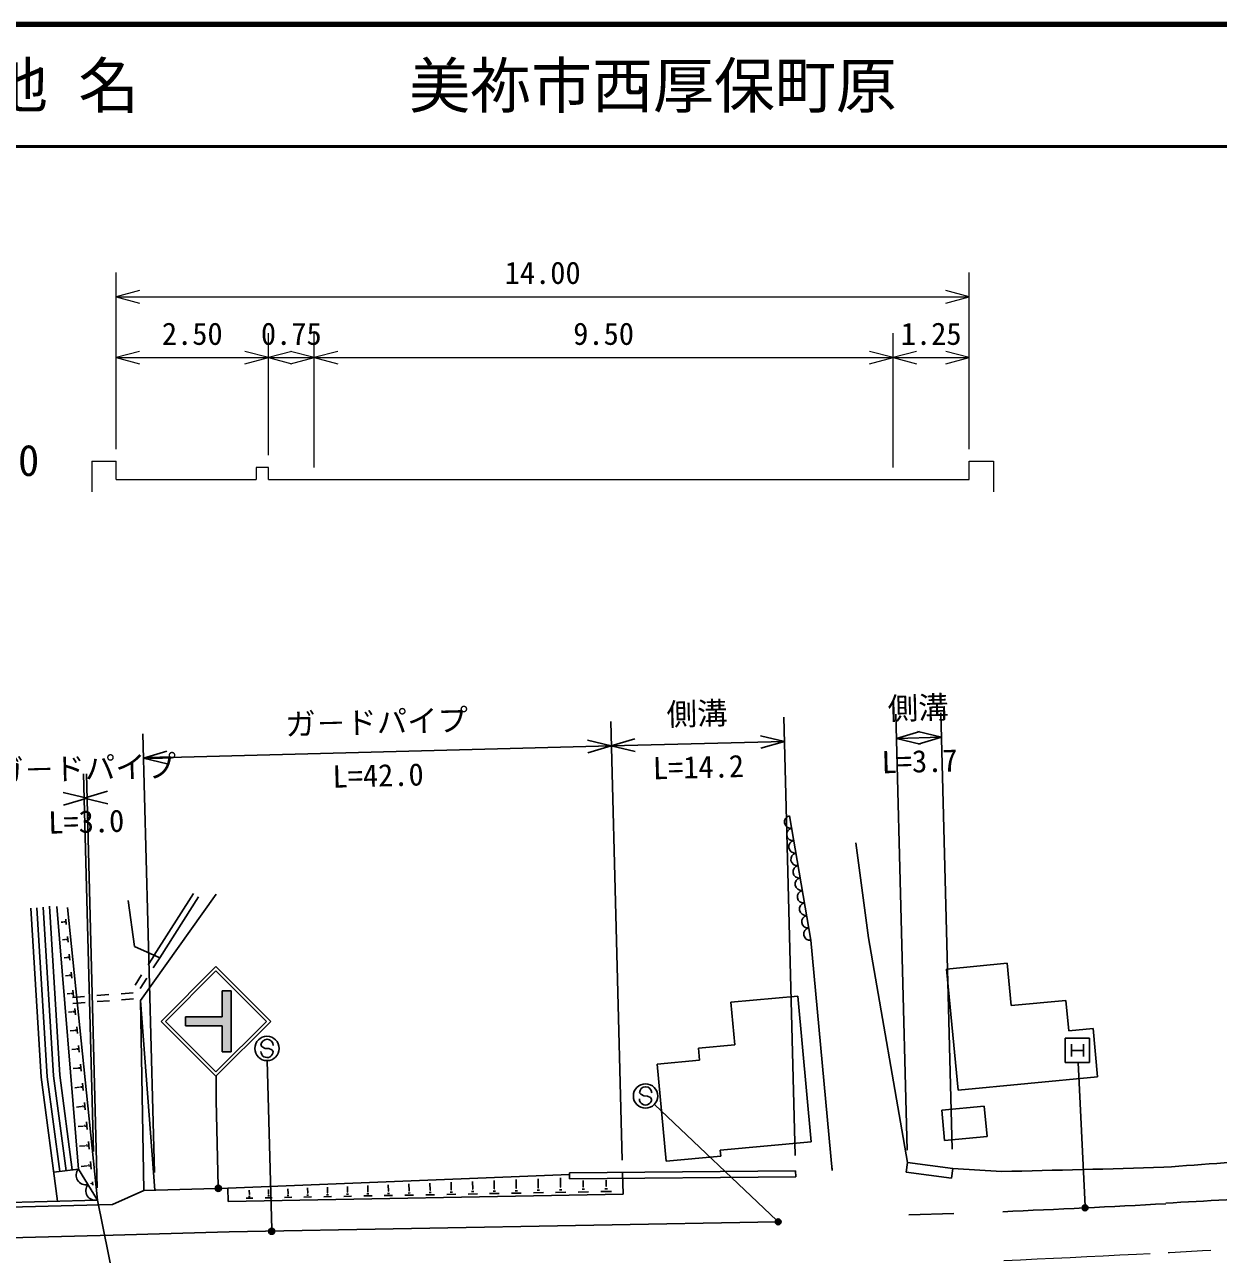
# Model space of a CAD drawing. Units: millimetres on the paper, with parts at other scales. Extents: x 40 to 680, y 20 to 380.
# Drawn here: x 373.5 to 471.4, y 279.1 to 380 of the extents above; entities that cross this region are included whole.
import ezdxf
from ezdxf.enums import TextEntityAlignment as Align

# ---------------------------------------------------------------- set-up
doc = ezdxf.new("R2010")
doc.units = ezdxf.units.MM
doc.header["$PDMODE"] = 32
doc.header["$PDSIZE"] = 0.5
doc.linetypes.add('CHAIN', pattern=[18.5, 12, -1.5, 3.5, -1.5])
for name, color, linetype, lineweight in [('S-BGD', 7, 'Continuous', 25), ('S-BMK', 2, 'CHAIN', 13), ('S-STR-HTXT', 7, 'Continuous', 13), ('S-STR-STR1', 1, 'Continuous', 25), ('S-STR-STRC', 7, 'Continuous', 25), ('S-TTL', 2, 'Continuous', 140), ('S-TTL-LINE', 7, 'Continuous', 50)]:
    doc.layers.add(name, color=color, linetype=linetype, lineweight=lineweight)
doc.layers.add('S-TTL-TXT', color=7, linetype='Continuous')
doc.styles.add('@ＭＳ ゴシック', font='')
doc.styles.add('ＭＳ ゴシック', font='')
doc.styles.get('@ＭＳ ゴシック').set_extended_font_data('@MS Gothic')
doc.styles.get('ＭＳ ゴシック').set_extended_font_data('MS Gothic')

msp = doc.modelspace()

# ---------------------------------------------------------------- hatches: boundary and pattern name
at = {"layer": 'S-STR-STRC'}
msp.add_hatch(color=256, dxfattribs=at).paths.add_polyline_path([(386.671, 298.58), (389.671, 298.58), (389.671, 300.705), (390.421, 300.705), (390.421, 295.705), (389.671, 295.705), (389.671, 297.83), (386.671, 297.83)])

# ---------------------------------------------------------------- linework, layer by layer
at = {"layer": 'S-BGD'}
for p, q in [((436.694, 287.193), (435.75, 323.181)), ((445.886, 287.635), (444.947, 323.422)), ((449.584, 287.732), (448.646, 323.519)), ((422.499, 286.821), (421.555, 322.809)), ((446.917, 321.991), (444.999, 321.423)), ((448.698, 321.52), (446.753, 321.987)), ((423.525, 321.378), (421.607, 320.809)), ((435.803, 321.182), (421.607, 320.809)), ((435.803, 321.182), (433.858, 321.649)), ((433.885, 320.614), (435.803, 321.182)), ((444.999, 321.423), (448.698, 321.52)), ((444.999, 321.423), (446.944, 320.956)), ((446.781, 320.952), (448.698, 321.52)), ((421.607, 320.809), (423.552, 320.343)), ((436.225, 315.081), (437.985, 304.859)), ((442.718, 305.057), (441.671, 312.862)), ((381.96, 308.113), (382.492, 304.361)), ((382.987, 299.907), (389.188, 308.651)), ((384.107, 303.636), (387.313, 308.7)), ((384.568, 303.429), (387.735, 308.433)), ((374.828, 293.62), (373.979, 307.485)), ((375.326, 293.668), (374.478, 307.516)), ((375.836, 293.736), (374.989, 307.583)), ((376.347, 293.803), (375.499, 307.65)), ((377.886, 286.088), (376.113, 307.641)), ((379.453, 283.542), (376.992, 307.552)), ((376.638, 306.359), (376.471, 306.342)), ((376.639, 306.345), (376.636, 306.373)), ((376.755, 306.315), (376.743, 306.426)), ((376.883, 306.159), (376.838, 306.605)), ((376.779, 304.913), (376.59, 304.893)), ((376.78, 304.898), (376.777, 304.927)), ((376.9, 304.867), (376.888, 304.982)), ((377.032, 304.706), (376.985, 305.167)), ((439.727, 285.973), (437.985, 304.859)), ((445.912, 286.635), (442.718, 305.057)), ((382.492, 304.361), (384.568, 303.429)), ((376.921, 303.452), (376.71, 303.43)), ((376.922, 303.437), (376.919, 303.467)), ((377.046, 303.404), (377.034, 303.523)), ((377.183, 303.238), (377.134, 303.714)), ((384.147, 303.699), (383.608, 302.856)), ((384.568, 303.429), (384.029, 302.587)), ((454.087, 302.98), (449.11, 302.503)), ((454.421, 299.496), (454.087, 302.98)), ((377.065, 301.976), (376.832, 301.952)), ((377.066, 301.961), (377.063, 301.991)), ((377.193, 301.927), (377.181, 302.05)), ((377.335, 301.756), (377.285, 302.246)), ((383.069, 302.014), (382.53, 301.172)), ((383.49, 301.744), (382.951, 300.902)), ((450.063, 292.549), (449.11, 302.503)), ((377.488, 300.259), (377.437, 300.764)), ((377.21, 300.485), (376.955, 300.459)), ((377.211, 300.469), (377.208, 300.501)), ((377.343, 300.435), (377.33, 300.561)), ((378.387, 300.248), (377.39, 300.171)), ((378.426, 299.749), (377.429, 299.672)), ((380.381, 300.402), (379.384, 300.325)), ((380.42, 299.903), (379.423, 299.826)), ((382.372, 300.555), (381.378, 300.479)), ((382.411, 300.057), (381.417, 299.98)), ((382.412, 300.06), (382.411, 300.057)), ((383.25, 284.341), (382.987, 299.907)), ((382.987, 299.907), (384.163, 284.365)), ((436.901, 300.274), (431.425, 299.769)), ((431.746, 296.284), (431.425, 299.769)), ((438.004, 288.325), (436.901, 300.274)), ((458.9, 299.925), (454.421, 299.496)), ((459.139, 297.436), (458.9, 299.925)), ((377.356, 298.98), (377.079, 298.951)), ((377.358, 298.963), (377.355, 298.996)), ((377.493, 298.928), (377.48, 299.058)), ((377.643, 298.746), (377.59, 299.266)), ((377.8, 297.218), (377.745, 297.754)), ((377.505, 297.459), (377.204, 297.428)), ((377.506, 297.442), (377.503, 297.475)), ((377.645, 297.405), (377.632, 297.539)), ((461.129, 297.627), (459.139, 297.436)), ((461.511, 293.645), (461.129, 297.627)), ((377.654, 295.922), (377.33, 295.889)), ((377.656, 295.905), (377.653, 295.94)), ((377.799, 295.867), (377.785, 296.005)), ((377.958, 295.675), (377.902, 296.226)), ((431.746, 296.284), (428.759, 296.008)), ((428.851, 295.013), (428.759, 296.008)), ((378.118, 294.116), (378.06, 294.683)), ((428.851, 295.013), (425.365, 294.691)), ((426.1, 286.725), (425.365, 294.691)), ((376.354, 285.886), (375.326, 293.668)), ((376.865, 285.953), (375.836, 293.736)), ((377.375, 286.02), (376.347, 293.803)), ((377.805, 294.37), (377.458, 294.335)), ((377.807, 294.353), (377.804, 294.388)), ((377.954, 294.314), (377.94, 294.456)), ((376.171, 283.455), (374.828, 293.62)), ((377.958, 292.803), (377.587, 292.765)), ((377.96, 292.785), (377.956, 292.821)), ((378.111, 292.745), (378.096, 292.891)), ((378.279, 292.541), (378.22, 293.124)), ((461.511, 293.645), (450.063, 292.549)), ((378.112, 291.22), (377.718, 291.179)), ((378.114, 291.201), (378.11, 291.238)), ((378.27, 291.16), (378.254, 291.31)), ((378.442, 290.951), (378.381, 291.55)), ((452.197, 291.246), (448.713, 290.913)), ((448.951, 288.424), (448.713, 290.913)), ((452.435, 288.758), (452.197, 291.246)), ((378.27, 289.601), (378.266, 289.64)), ((378.43, 289.559), (378.414, 289.713)), ((378.607, 289.344), (378.544, 289.959)), ((378.268, 289.62), (377.849, 289.577)), ((452.435, 288.758), (448.951, 288.424)), ((378.426, 288.005), (377.983, 287.959)), ((378.428, 287.985), (378.424, 288.025)), ((378.591, 287.942), (378.575, 288.1)), ((378.774, 287.722), (378.709, 288.353)), ((438.004, 288.325), (430.535, 287.636)), ((430.581, 287.138), (430.535, 287.636)), ((378.942, 286.082), (378.878, 286.702)), ((430.581, 287.138), (426.1, 286.725)), ((445.912, 286.635), (445.804, 285.842)), ((445.912, 286.635), (449.626, 286.132)), ((375.859, 285.82), (377.886, 286.088)), ((377.886, 286.088), (379.453, 283.542)), ((378.6, 286.36), (378.118, 286.311)), ((378.602, 286.341), (378.598, 286.38)), ((378.763, 286.299), (378.747, 286.453)), ((390.148, 284.522), (418.174, 285.647)), ((436.727, 285.946), (418.173, 285.783)), ((418.173, 285.783), (418.178, 285.283)), ((422.525, 285.821), (422.572, 284.022)), ((436.727, 285.946), (436.74, 285.446)), ((439.727, 285.973), (439.722, 286.172)), ((445.804, 285.842), (449.519, 285.339)), ((449.626, 286.132), (449.519, 285.339)), ((449.626, 286.132), (453.634, 285.887)), ((378.913, 284.887), (378.891, 284.885)), ((378.914, 284.878), (378.912, 284.896)), ((378.992, 284.857), (378.984, 284.932)), ((379.078, 284.753), (379.047, 285.051)), ((398.322, 284.141), (398.314, 284.6)), ((399.969, 284.18), (399.96, 284.666)), ((401.633, 284.22), (401.624, 284.733)), ((403.316, 284.26), (403.306, 284.8)), ((405.017, 284.301), (405.006, 284.868)), ((406.736, 284.342), (406.725, 284.937)), ((408.474, 284.383), (408.462, 285.007)), ((410.231, 284.425), (410.219, 285.078)), ((412.007, 284.468), (411.994, 285.149)), ((413.802, 284.511), (413.789, 285.221)), ((415.617, 284.554), (415.603, 285.294)), ((417.425, 284.597), (417.478, 284.598)), ((417.451, 284.598), (417.437, 285.367)), ((436.74, 285.446), (418.178, 285.283)), ((419.279, 284.641), (419.333, 284.642)), ((419.306, 284.642), (419.296, 285.151)), ((421.153, 284.686), (421.208, 284.687)), ((421.18, 284.687), (421.171, 285.174)), ((380.68, 283.174), (383.25, 284.341)), ((390.148, 284.522), (383.25, 284.341)), ((390.148, 284.522), (390.177, 283.423)), ((390.177, 283.423), (422.572, 284.022)), ((391.633, 283.7), (392.199, 283.71)), ((391.843, 283.845), (391.984, 283.848)), ((391.893, 283.987), (391.928, 283.988)), ((391.911, 283.988), (391.904, 284.343)), ((393.202, 283.729), (393.784, 283.739)), ((393.418, 283.878), (393.563, 283.881)), ((393.469, 284.025), (393.506, 284.026)), ((393.488, 284.025), (393.481, 284.406)), ((394.787, 283.758), (395.387, 283.769)), ((395.01, 283.912), (395.16, 283.915)), ((395.063, 284.063), (395.101, 284.064)), ((395.082, 284.063), (395.074, 284.47)), ((396.39, 283.788), (397.007, 283.799)), ((396.619, 283.946), (396.773, 283.949)), ((396.674, 284.102), (396.712, 284.102)), ((396.693, 284.102), (396.685, 284.534)), ((398.011, 283.818), (398.645, 283.829)), ((398.246, 283.981), (398.404, 283.984)), ((398.302, 284.14), (398.342, 284.141)), ((399.649, 283.848), (400.301, 283.86)), ((399.89, 284.016), (400.053, 284.019)), ((399.948, 284.18), (399.989, 284.181)), ((401.304, 283.879), (401.975, 283.891)), ((401.553, 284.051), (401.72, 284.054)), ((401.612, 284.22), (401.654, 284.22)), ((402.978, 283.91), (403.666, 283.922)), ((403.233, 284.086), (403.405, 284.09)), ((403.294, 284.26), (403.337, 284.26)), ((404.67, 283.941), (405.376, 283.954)), ((404.932, 284.122), (405.108, 284.126)), ((404.995, 284.3), (405.039, 284.301)), ((406.38, 283.973), (407.105, 283.986)), ((406.649, 284.159), (406.83, 284.162)), ((406.713, 284.341), (406.759, 284.342)), ((408.109, 284.004), (408.853, 284.018)), ((408.384, 284.196), (408.57, 284.199)), ((408.451, 284.383), (408.497, 284.384)), ((409.857, 284.037), (410.619, 284.051)), ((410.139, 284.233), (410.33, 284.236)), ((410.207, 284.425), (410.255, 284.426)), ((411.623, 284.07), (412.405, 284.084)), ((411.913, 284.27), (412.108, 284.274)), ((411.982, 284.467), (412.031, 284.468)), ((413.409, 284.103), (414.21, 284.117)), ((413.706, 284.308), (413.906, 284.312)), ((413.777, 284.51), (413.827, 284.511)), ((415.214, 284.136), (416.035, 284.151)), ((415.518, 284.347), (415.723, 284.351)), ((415.591, 284.553), (415.642, 284.554)), ((417.039, 284.17), (417.879, 284.185)), ((417.35, 284.386), (417.56, 284.39)), ((418.884, 284.204), (419.744, 284.22)), ((419.202, 284.425), (419.417, 284.429)), ((420.748, 284.238), (421.628, 284.255)), ((421.074, 284.465), (421.294, 284.469)), ((347.496, 282.303), (380.68, 283.174)), ((355.861, 282.923), (379.453, 283.542)), ((435.146, 281.754), (390.242, 280.923)), ((449.723, 282.433), (446.025, 282.336)), ((347.13, 279.793), (380.746, 280.674)), ((390.242, 280.923), (380.746, 280.674))]:
    msp.add_line(p, q, dxfattribs=at)
for centre, radius, start, end in [((436.331, 314.574), 0.519, 101.82782, 277.71158), ((436.507, 313.551), 0.519, 101.82782, 277.71158), ((436.683, 312.529), 0.519, 101.82782, 277.71158), ((436.859, 311.507), 0.519, 101.82782, 277.71158), ((437.035, 310.485), 0.519, 101.82782, 277.71158), ((437.211, 309.462), 0.519, 101.82782, 277.71158), ((437.387, 308.44), 0.519, 101.82782, 277.71158), ((437.563, 307.418), 0.519, 101.82782, 277.71158), ((437.739, 306.396), 0.519, 101.82782, 277.71158), ((437.915, 305.373), 0.519, 101.82782, 277.71158), ((-26.43, 7251.914), 6983.126, 274.0514, 274.21476), ((378.488, 285.581), 0.787, 139.94185, 283.29654), ((421.949, 1739.489), 1453.947, 271.24872, 271.77316), ((379.272, 284.308), 0.787, 139.94185, 283.29654), ((384.932, 1828.214), 1547.105, 273.04425, 273.783), ((384.932, 1828.214), 1547.155, 272.54829, 273.04425)]:
    msp.add_arc(centre, radius, start, end, dxfattribs=at)
at = {"layer": 'S-BMK'}
msp.add_arc((384.932, 1828.214), 1551.155, 272.5456, 273.34899, dxfattribs=at)
at = {"layer": 'S-STR-HTXT'}
for p, q in [((380.975, 345.169), (380.975, 359.669)), ((450.975, 345.169), (450.975, 359.669)), ((382.907, 358.187), (380.975, 357.669)), ((380.975, 357.669), (450.975, 357.669)), ((380.975, 357.669), (382.907, 357.151)), ((450.975, 357.669), (449.043, 358.187)), ((449.043, 357.151), (450.975, 357.669)), ((393.475, 344.669), (393.475, 354.669)), ((397.225, 343.669), (397.225, 354.669)), ((444.725, 343.669), (444.725, 354.669)), ((382.907, 353.187), (380.975, 352.669)), ((380.975, 352.669), (393.475, 352.669)), ((380.975, 352.669), (382.907, 352.151)), ((393.475, 352.669), (391.543, 353.187)), ((391.543, 352.151), (393.475, 352.669)), ((395.407, 353.187), (393.475, 352.669)), ((393.475, 352.669), (397.225, 352.669)), ((393.475, 352.669), (395.407, 352.151)), ((397.225, 352.669), (395.293, 353.187)), ((395.293, 352.151), (397.225, 352.669)), ((399.157, 353.187), (397.225, 352.669)), ((397.225, 352.669), (444.725, 352.669)), ((397.225, 352.669), (399.157, 352.151)), ((444.725, 352.669), (442.793, 353.187)), ((442.793, 352.151), (444.725, 352.669)), ((446.657, 353.187), (444.725, 352.669)), ((444.725, 352.669), (450.975, 352.669)), ((444.725, 352.669), (446.657, 352.151)), ((450.975, 352.669), (449.043, 353.187)), ((449.043, 352.151), (450.975, 352.669)), ((378.975, 344.169), (380.975, 344.169)), ((378.975, 344.169), (378.975, 341.669)), ((380.975, 342.669), (380.975, 344.169)), ((450.975, 342.669), (450.975, 344.169)), ((450.975, 344.169), (452.975, 344.169)), ((452.975, 344.169), (452.975, 341.669)), ((393.475, 343.669), (392.475, 343.669)), ((392.475, 343.669), (392.475, 342.669)), ((393.475, 342.669), (393.475, 343.669)), ((380.975, 342.669), (392.475, 342.669)), ((393.475, 342.669), (397.225, 342.669)), ((397.225, 342.669), (444.725, 342.669)), ((444.725, 342.669), (450.975, 342.669))]:
    msp.add_line(p, q, dxfattribs=at)
at = {"layer": 'S-STR-STR1'}
msp.add_line((379.453, 283.542), (382.45, 268.815), dxfattribs=at)
at = {"layer": 'S-STR-STRC'}
for p, q in [((422.499, 286.821), (421.555, 322.809)), ((384.125, 285.815), (383.181, 321.802)), ((421.607, 320.809), (419.663, 321.276)), ((383.233, 319.803), (421.607, 320.809)), ((385.151, 320.371), (383.233, 319.803)), ((419.69, 320.241), (421.607, 320.809)), ((383.233, 319.803), (385.178, 319.336)), ((379.121, 287.526), (378.308, 318.515)), ((379.427, 284.541), (378.536, 318.521)), ((378.588, 316.522), (376.644, 316.988)), ((380.279, 317.084), (378.361, 316.516)), ((376.671, 315.953), (378.588, 316.522)), ((378.361, 316.516), (378.588, 316.522)), ((378.361, 316.516), (380.306, 316.049)), ((384.671, 298.205), (389.171, 302.705)), ((385.025, 298.205), (389.171, 302.352)), ((393.671, 298.205), (389.171, 302.705)), ((393.318, 298.205), (389.171, 302.352)), ((390.421, 300.705), (389.671, 300.705)), ((389.671, 298.58), (389.671, 300.705)), ((390.421, 295.705), (390.421, 300.705)), ((384.672, 298.205), (389.171, 293.705)), ((385.025, 298.205), (389.171, 294.059)), ((386.671, 297.83), (386.671, 298.58)), ((389.671, 298.58), (386.671, 298.58)), ((389.671, 297.83), (386.671, 297.83)), ((389.171, 293.705), (393.671, 298.205)), ((389.171, 294.059), (393.318, 298.205)), ((389.671, 295.705), (389.671, 297.83)), ((458.854, 296.823), (458.854, 294.823)), ((460.854, 296.823), (458.854, 296.823)), ((460.854, 294.823), (460.854, 296.823)), ((390.421, 295.705), (389.671, 295.705)), ((392.96, 296.124), (392.86, 296.242)), ((393.205, 295.984), (392.96, 296.124)), ((393.505, 295.982), (393.205, 295.984)), ((393.751, 295.87), (393.505, 295.982)), ((393.856, 295.734), (393.751, 295.87)), ((459.354, 296.323), (459.354, 295.323)), ((459.354, 295.823), (460.354, 295.823)), ((460.354, 296.323), (460.354, 295.323)), ((393.744, 281.138), (393.381, 294.984)), ((458.854, 294.823), (460.854, 294.823)), ((460.478, 283.055), (459.903, 294.823)), ((389.172, 293.705), (389.172, 291.705)), ((389.357, 284.652), (389.172, 291.705)), ((424.019, 292.223), (423.92, 292.341)), ((424.264, 292.083), (424.019, 292.223)), ((424.565, 292.081), (424.264, 292.083)), ((424.81, 291.969), (424.565, 292.081)), ((424.916, 291.833), (424.81, 291.969)), ((435.187, 281.86), (425.14, 291.394))]:
    msp.add_line(p, q, dxfattribs=at)
for centre, radius in [((393.355, 295.983), 1), ((424.415, 292.082), 1), ((389.361, 284.502), 0.15), ((389.361, 284.502), 0.12), ((389.361, 284.502), 0.09), ((389.361, 284.502), 0.06), ((389.361, 284.502), 0.03), ((460.485, 282.905), 0.15), ((460.485, 282.905), 0.12), ((460.485, 282.905), 0.09), ((460.485, 282.905), 0.06), ((460.485, 282.905), 0.03), ((435.296, 281.757), 0.15), ((435.296, 281.757), 0.12), ((435.296, 281.757), 0.09), ((435.296, 281.757), 0.06), ((435.296, 281.757), 0.03), ((393.748, 280.988), 0.15), ((393.748, 280.988), 0.12), ((393.748, 280.988), 0.09), ((393.748, 280.988), 0.06), ((393.748, 280.988), 0.03)]:
    msp.add_circle(centre, radius, dxfattribs=at)
for centre, start, end in [((393.36, 296.238), 359.55488, 179.55488), ((393.356, 295.738), 179.55488, 359.55488), ((424.42, 292.337), 359.55488, 179.55488), ((424.416, 291.837), 179.55488, 359.55488)]:
    msp.add_arc(centre, 0.5, start, end, dxfattribs=at)
for p in [(389.361, 284.502), (460.485, 282.905), (435.296, 281.757), (393.748, 280.988)]:
    msp.add_point(p, dxfattribs=at)
at = {"layer": 'S-TTL'}
msp.add_line((680, 380), (40, 380), dxfattribs=at)
at = {"layer": 'S-TTL-LINE'}
msp.add_line((40, 370), (680, 370), dxfattribs=at)

# ---------------------------------------------------------------- texts
at = {"layer": 'S-BGD', "style": 'ＭＳ ゴシック'}
for p in [(446.823, 322.471), (428.679, 321.995)]:
    msp.add_text('側溝', height=1.833, rotation=1.502, dxfattribs=at).set_placement(p, align=Align.BOTTOM_CENTER)
at = {"layer": 'S-BGD', "style": '@ＭＳ ゴシック'}
for s, p in [('L=14.2', (428.731, 319.996)), ('L=3.7', (446.875, 320.472))]:
    msp.add_text(s, height=1.833, rotation=1.502, dxfattribs=at).set_placement(p, align=Align.TOP_CENTER)
at = {"layer": 'S-STR-HTXT', "style": 'ＭＳ ゴシック'}
for s, p in [('14.00', (415.975, 358.169)), ('2.50', (387.225, 353.169)), ('0.75', (395.35, 353.169)), ('9.50', (420.975, 353.169)), ('1.25', (447.85, 353.169))]:
    msp.add_text(s, height=1.833, dxfattribs=at).set_placement(p, align=Align.BOTTOM_CENTER)
msp.add_text('全幅\u3000\u3000\u3000W1=14.0', height=2.566, dxfattribs=at).set_placement((344.952, 342.192), align=Align.BOTTOM_LEFT)
at = {"layer": 'S-STR-STRC', "style": 'ＭＳ ゴシック'}
for p in [(402.394, 321.306), (378.448, 317.518)]:
    msp.add_text('ガ－ドパイプ', height=1.833, rotation=1.502, dxfattribs=at).set_placement(p, align=Align.BOTTOM_CENTER)
at = {"layer": 'S-STR-STRC', "style": '@ＭＳ ゴシック'}
for s, p in [('L=42.0', (402.447, 319.307)), ('L=3.0', (378.501, 315.519))]:
    msp.add_text(s, height=1.833, rotation=1.502, dxfattribs=at).set_placement(p, align=Align.TOP_CENTER)
at = {"layer": 'S-TTL-TXT', "style": 'ＭＳ ゴシック'}
for s, p in [('地 名', (370.38, 375)), ('美祢市西厚保町原', (405.024, 375))]:
    msp.add_text(s, height=3.666, dxfattribs=at).set_placement(p, align=Align.MIDDLE_LEFT)

doc.saveas('drawing.dxf')
